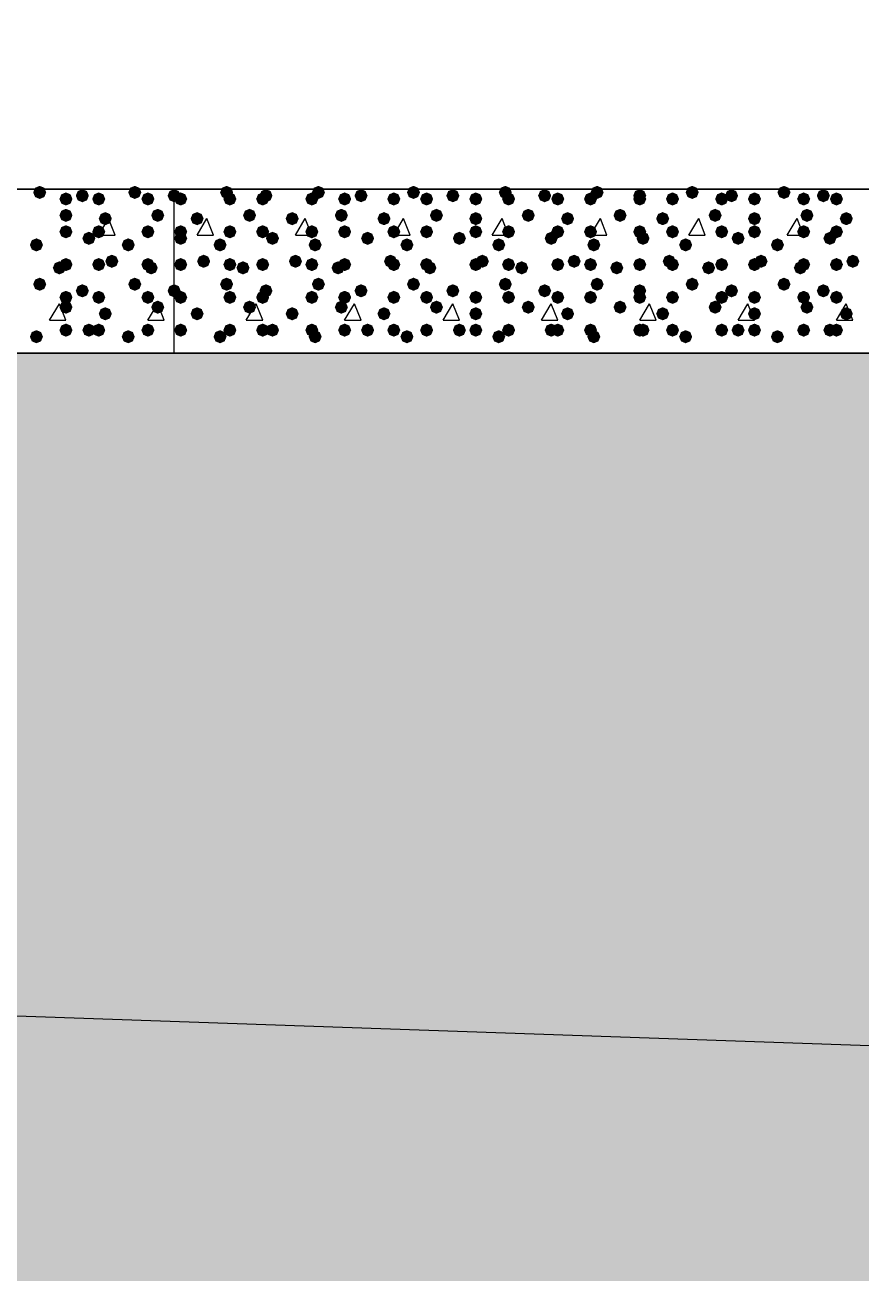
# Model space of a CAD drawing. Header units: millimetres. Extents: x 0 to 420, y 0 to 297.
# Drawn here: x 279.84 to 290.64, y 148.61 to 164.72 of the extents above; entities that cross this region are included whole.
import ezdxf

# ---------------------------------------------------------------- set-up
doc = ezdxf.new("R2010")
doc.units = ezdxf.units.MM
doc.layers.get('0').update_dxf_attribs({"linetype": 'CONTINUOUS'})

msp = doc.modelspace()

# ---------------------------------------------------------------- hatches: boundary and pattern name
at = {"true_color": 0x000007}
for points in [[(280.119667, 162.56), (280.094796, 162.500204), (280.035, 162.475333), (279.975204, 162.500204), (279.950333, 162.56), (279.975204, 162.619796), (280.035, 162.644667), (280.094796, 162.619796)], [(280.458333, 162.475333), (280.433463, 162.415537), (280.373667, 162.390667), (280.313871, 162.415537), (280.289, 162.475333), (280.313871, 162.535129), (280.373667, 162.56), (280.433462, 162.535129)], [(280.67, 162.517667), (280.645129, 162.457871), (280.585333, 162.433), (280.525538, 162.457871), (280.500667, 162.517667), (280.525537, 162.577462), (280.585333, 162.602333), (280.645129, 162.577463)], [(280.881667, 162.475333), (280.856796, 162.415537), (280.797, 162.390667), (280.737204, 162.415537), (280.712333, 162.475333), (280.737204, 162.535129), (280.797, 162.56), (280.856796, 162.535129)], [(281.347333, 162.56), (281.322462, 162.500204), (281.262667, 162.475333), (281.202871, 162.500204), (281.178, 162.56), (281.202871, 162.619796), (281.262667, 162.644667), (281.322462, 162.619796)], [(281.516667, 162.475333), (281.491796, 162.415537), (281.432, 162.390667), (281.372204, 162.415537), (281.347333, 162.475333), (281.372204, 162.535129), (281.432, 162.56), (281.491796, 162.535129)], [(281.855333, 162.517667), (281.830462, 162.457871), (281.770667, 162.433), (281.710871, 162.457871), (281.686, 162.517667), (281.710871, 162.577462), (281.770667, 162.602333), (281.830462, 162.577463)], [(280.458333, 162.263667), (280.433463, 162.203871), (280.373667, 162.179), (280.313871, 162.203871), (280.289, 162.263667), (280.313871, 162.323462), (280.373667, 162.348333), (280.433462, 162.323463)], [(280.966333, 162.221333), (280.941462, 162.161537), (280.881667, 162.136667), (280.821871, 162.161537), (280.797, 162.221333), (280.821871, 162.281129), (280.881667, 162.306), (280.941462, 162.281129)], [(281.643667, 162.263667), (281.618796, 162.203871), (281.559, 162.179), (281.499204, 162.203871), (281.474333, 162.263667), (281.499204, 162.323462), (281.559, 162.348333), (281.618796, 162.323463)], [(280.458333, 162.052), (280.433463, 161.992204), (280.373667, 161.967333), (280.313871, 161.992204), (280.289, 162.052), (280.313871, 162.111796), (280.373667, 162.136667), (280.433462, 162.111796)], [(280.881667, 162.052), (280.856796, 161.992204), (280.797, 161.967333), (280.737204, 161.992204), (280.712333, 162.052), (280.737204, 162.111796), (280.797, 162.136667), (280.856796, 162.111796)], [(281.516667, 162.052), (281.491796, 161.992204), (281.432, 161.967333), (281.372204, 161.992204), (281.347333, 162.052), (281.372204, 162.111796), (281.432, 162.136667), (281.491796, 162.111796)], [(280.077333, 161.882667), (280.052462, 161.822871), (279.992667, 161.798), (279.932871, 161.822871), (279.908, 161.882667), (279.932871, 161.942462), (279.992667, 161.967333), (280.052462, 161.942463)], [(280.754667, 161.967333), (280.729796, 161.907537), (280.67, 161.882667), (280.610204, 161.907537), (280.585333, 161.967333), (280.610204, 162.027129), (280.67, 162.052), (280.729796, 162.027129)], [(281.262667, 161.882667), (281.237796, 161.822871), (281.178, 161.798), (281.118204, 161.822871), (281.093333, 161.882667), (281.118204, 161.942462), (281.178, 161.967333), (281.237796, 161.942463)], [(281.051, 161.671), (281.026129, 161.611204), (280.966333, 161.586333), (280.906538, 161.611204), (280.881667, 161.671), (280.906537, 161.730796), (280.966333, 161.755667), (281.026129, 161.730796)], [(280.373667, 161.586333), (280.348796, 161.526537), (280.289, 161.501667), (280.229204, 161.526537), (280.204333, 161.586333), (280.229204, 161.646129), (280.289, 161.671), (280.348796, 161.646129)], [(280.458333, 161.628667), (280.433463, 161.568871), (280.373667, 161.544), (280.313871, 161.568871), (280.289, 161.628667), (280.313871, 161.688462), (280.373667, 161.713333), (280.433462, 161.688463)], [(280.881667, 161.628667), (280.856796, 161.568871), (280.797, 161.544), (280.737204, 161.568871), (280.712333, 161.628667), (280.737204, 161.688462), (280.797, 161.713333), (280.856796, 161.688463)], [(281.516667, 161.628667), (281.491796, 161.568871), (281.432, 161.544), (281.372204, 161.568871), (281.347333, 161.628667), (281.372204, 161.688462), (281.432, 161.713333), (281.491796, 161.688463)], [(281.559, 161.586333), (281.534129, 161.526537), (281.474333, 161.501667), (281.414538, 161.526537), (281.389667, 161.586333), (281.414537, 161.646129), (281.474333, 161.671), (281.534129, 161.646129)], [(280.119667, 161.374667), (280.094796, 161.314871), (280.035, 161.29), (279.975204, 161.314871), (279.950333, 161.374667), (279.975204, 161.434462), (280.035, 161.459333), (280.094796, 161.434463)], [(281.347333, 161.374667), (281.322462, 161.314871), (281.262667, 161.29), (281.202871, 161.314871), (281.178, 161.374667), (281.202871, 161.434462), (281.262667, 161.459333), (281.322462, 161.434463)], [(280.458333, 161.205333), (280.433463, 161.145537), (280.373667, 161.120667), (280.313871, 161.145537), (280.289, 161.205333), (280.313871, 161.265129), (280.373667, 161.29), (280.433462, 161.265129)], [(280.67, 161.29), (280.645129, 161.230204), (280.585333, 161.205333), (280.525538, 161.230204), (280.500667, 161.29), (280.525537, 161.349796), (280.585333, 161.374667), (280.645129, 161.349796)], [(280.881667, 161.205333), (280.856796, 161.145537), (280.797, 161.120667), (280.737204, 161.145537), (280.712333, 161.205333), (280.737204, 161.265129), (280.797, 161.29), (280.856796, 161.265129)], [(281.516667, 161.205333), (281.491796, 161.145537), (281.432, 161.120667), (281.372204, 161.145537), (281.347333, 161.205333), (281.372204, 161.265129), (281.432, 161.29), (281.491796, 161.265129)], [(281.855333, 161.29), (281.830462, 161.230204), (281.770667, 161.205333), (281.710871, 161.230204), (281.686, 161.29), (281.710871, 161.349796), (281.770667, 161.374667), (281.830462, 161.349796)], [(280.458333, 161.078333), (280.433463, 161.018537), (280.373667, 160.993667), (280.313871, 161.018537), (280.289, 161.078333), (280.313871, 161.138129), (280.373667, 161.163), (280.433462, 161.138129)], [(281.643667, 161.078333), (281.618796, 161.018537), (281.559, 160.993667), (281.499204, 161.018537), (281.474333, 161.078333), (281.499204, 161.138129), (281.559, 161.163), (281.618796, 161.138129)], [(280.966333, 160.993667), (280.941462, 160.933871), (280.881667, 160.909), (280.821871, 160.933871), (280.797, 160.993667), (280.821871, 161.053462), (280.881667, 161.078333), (280.941462, 161.053463)], [(280.077333, 160.697333), (280.052462, 160.637537), (279.992667, 160.612667), (279.932871, 160.637537), (279.908, 160.697333), (279.932871, 160.757129), (279.992667, 160.782), (280.052462, 160.757129)], [(280.458333, 160.782), (280.433463, 160.722204), (280.373667, 160.697333), (280.313871, 160.722204), (280.289, 160.782), (280.313871, 160.841796), (280.373667, 160.866667), (280.433462, 160.841796)], [(280.754667, 160.782), (280.729796, 160.722204), (280.67, 160.697333), (280.610204, 160.722204), (280.585333, 160.782), (280.610204, 160.841796), (280.67, 160.866667), (280.729796, 160.841796)], [(280.881667, 160.782), (280.856796, 160.722204), (280.797, 160.697333), (280.737204, 160.722204), (280.712333, 160.782), (280.737204, 160.841796), (280.797, 160.866667), (280.856796, 160.841796)], [(281.262667, 160.697333), (281.237796, 160.637537), (281.178, 160.612667), (281.118204, 160.637537), (281.093333, 160.697333), (281.118204, 160.757129), (281.178, 160.782), (281.237796, 160.757129)], [(281.516667, 160.782), (281.491796, 160.722204), (281.432, 160.697333), (281.372204, 160.722204), (281.347333, 160.782), (281.372204, 160.841796), (281.432, 160.866667), (281.491796, 160.841796)]]:
    msp.add_hatch(color=0, dxfattribs=at).paths.add_polyline_path(points, flags=0)
at = {"true_color": 0x000008}
for points in [[(281.94, 162.475333), (281.915129, 162.415537), (281.855333, 162.390667), (281.795538, 162.415537), (281.770667, 162.475333), (281.795537, 162.535129), (281.855333, 162.56), (281.915129, 162.535129)], [(282.532667, 162.56), (282.507796, 162.500204), (282.448, 162.475333), (282.388204, 162.500204), (282.363333, 162.56), (282.388204, 162.619796), (282.448, 162.644667), (282.507796, 162.619796)], [(282.575, 162.475333), (282.550129, 162.415537), (282.490333, 162.390667), (282.430538, 162.415537), (282.405667, 162.475333), (282.430537, 162.535129), (282.490333, 162.56), (282.550129, 162.535129)], [(282.998333, 162.475333), (282.973462, 162.415537), (282.913667, 162.390667), (282.853871, 162.415537), (282.829, 162.475333), (282.853871, 162.535129), (282.913667, 162.56), (282.973462, 162.535129)], [(283.040667, 162.517667), (283.015796, 162.457871), (282.956, 162.433), (282.896204, 162.457871), (282.871333, 162.517667), (282.896204, 162.577462), (282.956, 162.602333), (283.015796, 162.577463)], [(283.633333, 162.475333), (283.608462, 162.415537), (283.548667, 162.390667), (283.488871, 162.415537), (283.464, 162.475333), (283.488871, 162.535129), (283.548667, 162.56), (283.608462, 162.535129)], [(283.718, 162.56), (283.693129, 162.500204), (283.633333, 162.475333), (283.573538, 162.500204), (283.548667, 162.56), (283.573537, 162.619796), (283.633333, 162.644667), (283.693129, 162.619796)], [(284.056667, 162.475333), (284.031796, 162.415537), (283.972, 162.390667), (283.912204, 162.415537), (283.887333, 162.475333), (283.912204, 162.535129), (283.972, 162.56), (284.031796, 162.535129)], [(284.268333, 162.517667), (284.243462, 162.457871), (284.183667, 162.433), (284.123871, 162.457871), (284.099, 162.517667), (284.123871, 162.577462), (284.183667, 162.602333), (284.243462, 162.577463)], [(284.691667, 162.475333), (284.666796, 162.415537), (284.607, 162.390667), (284.547204, 162.415537), (284.522333, 162.475333), (284.547204, 162.535129), (284.607, 162.56), (284.666796, 162.535129)], [(284.945667, 162.56), (284.920796, 162.500204), (284.861, 162.475333), (284.801204, 162.500204), (284.776333, 162.56), (284.801204, 162.619796), (284.861, 162.644667), (284.920796, 162.619796)], [(285.115, 162.475333), (285.090129, 162.415537), (285.030333, 162.390667), (284.970537, 162.415537), (284.945667, 162.475333), (284.970537, 162.535129), (285.030333, 162.56), (285.090129, 162.535129)], [(285.453667, 162.517667), (285.428796, 162.457871), (285.369, 162.433), (285.309204, 162.457871), (285.284333, 162.517667), (285.309204, 162.577462), (285.369, 162.602333), (285.428796, 162.577463)], [(285.75, 162.475333), (285.725129, 162.415537), (285.665333, 162.390667), (285.605537, 162.415537), (285.580667, 162.475333), (285.605537, 162.535129), (285.665333, 162.56), (285.725129, 162.535129)], [(286.131, 162.56), (286.106129, 162.500204), (286.046333, 162.475333), (285.986537, 162.500204), (285.961667, 162.56), (285.986537, 162.619796), (286.046333, 162.644667), (286.106129, 162.619796)], [(286.173333, 162.475333), (286.148462, 162.415537), (286.088667, 162.390667), (286.028871, 162.415537), (286.004, 162.475333), (286.028871, 162.535129), (286.088667, 162.56), (286.148462, 162.535129)], [(286.639, 162.517667), (286.614129, 162.457871), (286.554333, 162.433), (286.494537, 162.457871), (286.469667, 162.517667), (286.494537, 162.577462), (286.554333, 162.602333), (286.614129, 162.577463)], [(286.808333, 162.475333), (286.783462, 162.415537), (286.723667, 162.390667), (286.663871, 162.415537), (286.639, 162.475333), (286.663871, 162.535129), (286.723667, 162.56), (286.783462, 162.535129)], [(287.231667, 162.475333), (287.206796, 162.415537), (287.147, 162.390667), (287.087204, 162.415537), (287.062333, 162.475333), (287.087204, 162.535129), (287.147, 162.56), (287.206796, 162.535129)], [(287.316333, 162.56), (287.291462, 162.500204), (287.231667, 162.475333), (287.171871, 162.500204), (287.147, 162.56), (287.171871, 162.619796), (287.231667, 162.644667), (287.291462, 162.619796)], [(287.866667, 162.517667), (287.841796, 162.457871), (287.782, 162.433), (287.722204, 162.457871), (287.697333, 162.517667), (287.722204, 162.577462), (287.782, 162.602333), (287.841796, 162.577463)], [(287.866667, 162.475333), (287.841796, 162.415537), (287.782, 162.390667), (287.722204, 162.415537), (287.697333, 162.475333), (287.722204, 162.535129), (287.782, 162.56), (287.841796, 162.535129)], [(288.29, 162.475333), (288.265129, 162.415537), (288.205333, 162.390667), (288.145538, 162.415537), (288.120667, 162.475333), (288.145537, 162.535129), (288.205333, 162.56), (288.265129, 162.535129)], [(288.544, 162.56), (288.519129, 162.500204), (288.459333, 162.475333), (288.399538, 162.500204), (288.374667, 162.56), (288.399537, 162.619796), (288.459333, 162.644667), (288.519129, 162.619796)], [(288.925, 162.475333), (288.900129, 162.415537), (288.840333, 162.390667), (288.780538, 162.415537), (288.755667, 162.475333), (288.780537, 162.535129), (288.840333, 162.56), (288.900129, 162.535129)], [(289.052, 162.517667), (289.027129, 162.457871), (288.967333, 162.433), (288.907537, 162.457871), (288.882667, 162.517667), (288.907537, 162.577462), (288.967333, 162.602333), (289.027129, 162.577463)], [(289.348333, 162.475333), (289.323463, 162.415537), (289.263667, 162.390667), (289.203871, 162.415537), (289.179, 162.475333), (289.203871, 162.535129), (289.263667, 162.56), (289.323462, 162.535129)], [(289.729333, 162.56), (289.704462, 162.500204), (289.644667, 162.475333), (289.584871, 162.500204), (289.56, 162.56), (289.584871, 162.619796), (289.644667, 162.644667), (289.704462, 162.619796)], [(289.983333, 162.475333), (289.958463, 162.415537), (289.898667, 162.390667), (289.838871, 162.415537), (289.814, 162.475333), (289.838871, 162.535129), (289.898667, 162.56), (289.958462, 162.535129)], [(290.237333, 162.517667), (290.212462, 162.457871), (290.152667, 162.433), (290.092871, 162.457871), (290.068, 162.517667), (290.092871, 162.577462), (290.152667, 162.602333), (290.212462, 162.577463)], [(290.406667, 162.475333), (290.381796, 162.415537), (290.322, 162.390667), (290.262204, 162.415537), (290.237333, 162.475333), (290.262204, 162.535129), (290.322, 162.56), (290.381796, 162.535129)], [(282.151667, 162.221333), (282.126796, 162.161537), (282.067, 162.136667), (282.007204, 162.161537), (281.982333, 162.221333), (282.007204, 162.281129), (282.067, 162.306), (282.126796, 162.281129)], [(282.829, 162.263667), (282.804129, 162.203871), (282.744333, 162.179), (282.684538, 162.203871), (282.659667, 162.263667), (282.684537, 162.323462), (282.744333, 162.348333), (282.804129, 162.323463)], [(283.379333, 162.221333), (283.354462, 162.161537), (283.294667, 162.136667), (283.234871, 162.161537), (283.21, 162.221333), (283.234871, 162.281129), (283.294667, 162.306), (283.354462, 162.281129)], [(284.014333, 162.263667), (283.989462, 162.203871), (283.929667, 162.179), (283.869871, 162.203871), (283.845, 162.263667), (283.869871, 162.323462), (283.929667, 162.348333), (283.989462, 162.323463)], [(284.564667, 162.221333), (284.539796, 162.161537), (284.48, 162.136667), (284.420204, 162.161537), (284.395333, 162.221333), (284.420204, 162.281129), (284.48, 162.306), (284.539796, 162.281129)], [(285.242, 162.263667), (285.217129, 162.203871), (285.157333, 162.179), (285.097538, 162.203871), (285.072667, 162.263667), (285.097537, 162.323462), (285.157333, 162.348333), (285.217129, 162.323463)], [(285.75, 162.221333), (285.725129, 162.161537), (285.665333, 162.136667), (285.605537, 162.161537), (285.580667, 162.221333), (285.605537, 162.281129), (285.665333, 162.306), (285.725129, 162.281129)], [(286.427333, 162.263667), (286.402462, 162.203871), (286.342667, 162.179), (286.282871, 162.203871), (286.258, 162.263667), (286.282871, 162.323462), (286.342667, 162.348333), (286.402462, 162.323463)], [(286.935333, 162.221333), (286.910462, 162.161537), (286.850667, 162.136667), (286.790871, 162.161537), (286.766, 162.221333), (286.790871, 162.281129), (286.850667, 162.306), (286.910462, 162.281129)], [(287.612667, 162.263667), (287.587796, 162.203871), (287.528, 162.179), (287.468204, 162.203871), (287.443333, 162.263667), (287.468204, 162.323462), (287.528, 162.348333), (287.587796, 162.323463)], [(288.163, 162.221333), (288.138129, 162.161537), (288.078333, 162.136667), (288.018537, 162.161537), (287.993667, 162.221333), (288.018537, 162.281129), (288.078333, 162.306), (288.138129, 162.281129)], [(288.840333, 162.263667), (288.815462, 162.203871), (288.755667, 162.179), (288.695871, 162.203871), (288.671, 162.263667), (288.695871, 162.323462), (288.755667, 162.348333), (288.815462, 162.323463)], [(289.348333, 162.221333), (289.323463, 162.161537), (289.263667, 162.136667), (289.203871, 162.161537), (289.179, 162.221333), (289.203871, 162.281129), (289.263667, 162.306), (289.323462, 162.281129)], [(290.025667, 162.263667), (290.000796, 162.203871), (289.941, 162.179), (289.881204, 162.203871), (289.856333, 162.263667), (289.881204, 162.323462), (289.941, 162.348333), (290.000796, 162.323463)], [(290.533667, 162.221333), (290.508796, 162.161537), (290.449, 162.136667), (290.389204, 162.161537), (290.364333, 162.221333), (290.389204, 162.281129), (290.449, 162.306), (290.508796, 162.281129)], [(281.94, 162.052), (281.915129, 161.992204), (281.855333, 161.967333), (281.795538, 161.992204), (281.770667, 162.052), (281.795537, 162.111796), (281.855333, 162.136667), (281.915129, 162.111796)], [(282.575, 162.052), (282.550129, 161.992204), (282.490333, 161.967333), (282.430538, 161.992204), (282.405667, 162.052), (282.430537, 162.111796), (282.490333, 162.136667), (282.550129, 162.111796)], [(282.998333, 162.052), (282.973462, 161.992204), (282.913667, 161.967333), (282.853871, 161.992204), (282.829, 162.052), (282.853871, 162.111796), (282.913667, 162.136667), (282.973462, 162.111796)], [(283.633333, 162.052), (283.608462, 161.992204), (283.548667, 161.967333), (283.488871, 161.992204), (283.464, 162.052), (283.488871, 162.111796), (283.548667, 162.136667), (283.608462, 162.111796)], [(284.056667, 162.052), (284.031796, 161.992204), (283.972, 161.967333), (283.912204, 161.992204), (283.887333, 162.052), (283.912204, 162.111796), (283.972, 162.136667), (284.031796, 162.111796)], [(284.691667, 162.052), (284.666796, 161.992204), (284.607, 161.967333), (284.547204, 161.992204), (284.522333, 162.052), (284.547204, 162.111796), (284.607, 162.136667), (284.666796, 162.111796)], [(285.115, 162.052), (285.090129, 161.992204), (285.030333, 161.967333), (284.970537, 161.992204), (284.945667, 162.052), (284.970537, 162.111796), (285.030333, 162.136667), (285.090129, 162.111796)], [(285.75, 162.052), (285.725129, 161.992204), (285.665333, 161.967333), (285.605537, 161.992204), (285.580667, 162.052), (285.605537, 162.111796), (285.665333, 162.136667), (285.725129, 162.111796)], [(286.173333, 162.052), (286.148462, 161.992204), (286.088667, 161.967333), (286.028871, 161.992204), (286.004, 162.052), (286.028871, 162.111796), (286.088667, 162.136667), (286.148462, 162.111796)], [(286.808333, 162.052), (286.783462, 161.992204), (286.723667, 161.967333), (286.663871, 161.992204), (286.639, 162.052), (286.663871, 162.111796), (286.723667, 162.136667), (286.783462, 162.111796)], [(287.231667, 162.052), (287.206796, 161.992204), (287.147, 161.967333), (287.087204, 161.992204), (287.062333, 162.052), (287.087204, 162.111796), (287.147, 162.136667), (287.206796, 162.111796)], [(287.866667, 162.052), (287.841796, 161.992204), (287.782, 161.967333), (287.722204, 161.992204), (287.697333, 162.052), (287.722204, 162.111796), (287.782, 162.136667), (287.841796, 162.111796)], [(288.29, 162.052), (288.265129, 161.992204), (288.205333, 161.967333), (288.145538, 161.992204), (288.120667, 162.052), (288.145537, 162.111796), (288.205333, 162.136667), (288.265129, 162.111796)], [(288.925, 162.052), (288.900129, 161.992204), (288.840333, 161.967333), (288.780538, 161.992204), (288.755667, 162.052), (288.780537, 162.111796), (288.840333, 162.136667), (288.900129, 162.111796)], [(289.348333, 162.052), (289.323463, 161.992204), (289.263667, 161.967333), (289.203871, 161.992204), (289.179, 162.052), (289.203871, 162.111796), (289.263667, 162.136667), (289.323462, 162.111796)], [(289.983333, 162.052), (289.958463, 161.992204), (289.898667, 161.967333), (289.838871, 161.992204), (289.814, 162.052), (289.838871, 162.111796), (289.898667, 162.136667), (289.958462, 162.111796)], [(290.406667, 162.052), (290.381796, 161.992204), (290.322, 161.967333), (290.262204, 161.992204), (290.237333, 162.052), (290.262204, 162.111796), (290.322, 162.136667), (290.381796, 162.111796)], [(281.94, 161.967333), (281.915129, 161.907537), (281.855333, 161.882667), (281.795538, 161.907537), (281.770667, 161.967333), (281.795537, 162.027129), (281.855333, 162.052), (281.915129, 162.027129)], [(282.448, 161.882667), (282.423129, 161.822871), (282.363333, 161.798), (282.303538, 161.822871), (282.278667, 161.882667), (282.303537, 161.942462), (282.363333, 161.967333), (282.423129, 161.942463)], [(283.125333, 161.967333), (283.100462, 161.907537), (283.040667, 161.882667), (282.980871, 161.907537), (282.956, 161.967333), (282.980871, 162.027129), (283.040667, 162.052), (283.100462, 162.027129)], [(283.675667, 161.882667), (283.650796, 161.822871), (283.591, 161.798), (283.531204, 161.822871), (283.506333, 161.882667), (283.531204, 161.942462), (283.591, 161.967333), (283.650796, 161.942463)], [(284.353, 161.967333), (284.328129, 161.907537), (284.268333, 161.882667), (284.208538, 161.907537), (284.183667, 161.967333), (284.208537, 162.027129), (284.268333, 162.052), (284.328129, 162.027129)], [(284.861, 161.882667), (284.836129, 161.822871), (284.776333, 161.798), (284.716537, 161.822871), (284.691667, 161.882667), (284.716537, 161.942462), (284.776333, 161.967333), (284.836129, 161.942463)], [(285.538333, 161.967333), (285.513462, 161.907537), (285.453667, 161.882667), (285.393871, 161.907537), (285.369, 161.967333), (285.393871, 162.027129), (285.453667, 162.052), (285.513462, 162.027129)], [(286.046333, 161.882667), (286.021462, 161.822871), (285.961667, 161.798), (285.901871, 161.822871), (285.877, 161.882667), (285.901871, 161.942462), (285.961667, 161.967333), (286.021462, 161.942463)], [(286.723667, 161.967333), (286.698796, 161.907537), (286.639, 161.882667), (286.579204, 161.907537), (286.554333, 161.967333), (286.579204, 162.027129), (286.639, 162.052), (286.698796, 162.027129)], [(287.274, 161.882667), (287.249129, 161.822871), (287.189333, 161.798), (287.129537, 161.822871), (287.104667, 161.882667), (287.129537, 161.942462), (287.189333, 161.967333), (287.249129, 161.942463)], [(287.909, 161.967333), (287.884129, 161.907537), (287.824333, 161.882667), (287.764537, 161.907537), (287.739667, 161.967333), (287.764537, 162.027129), (287.824333, 162.052), (287.884129, 162.027129)], [(288.459333, 161.882667), (288.434463, 161.822871), (288.374667, 161.798), (288.314871, 161.822871), (288.29, 161.882667), (288.314871, 161.942462), (288.374667, 161.967333), (288.434462, 161.942463)], [(289.136667, 161.967333), (289.111796, 161.907537), (289.052, 161.882667), (288.992204, 161.907537), (288.967333, 161.967333), (288.992204, 162.027129), (289.052, 162.052), (289.111796, 162.027129)], [(289.644667, 161.882667), (289.619796, 161.822871), (289.56, 161.798), (289.500204, 161.822871), (289.475333, 161.882667), (289.500204, 161.942462), (289.56, 161.967333), (289.619796, 161.942463)], [(290.322, 161.967333), (290.297129, 161.907537), (290.237333, 161.882667), (290.177538, 161.907537), (290.152667, 161.967333), (290.177537, 162.027129), (290.237333, 162.052), (290.297129, 162.027129)], [(282.236333, 161.671), (282.211462, 161.611204), (282.151667, 161.586333), (282.091871, 161.611204), (282.067, 161.671), (282.091871, 161.730796), (282.151667, 161.755667), (282.211462, 161.730796)], [(283.421667, 161.671), (283.396796, 161.611204), (283.337, 161.586333), (283.277204, 161.611204), (283.252333, 161.671), (283.277204, 161.730796), (283.337, 161.755667), (283.396796, 161.730796)], [(284.649333, 161.671), (284.624462, 161.611204), (284.564667, 161.586333), (284.504871, 161.611204), (284.48, 161.671), (284.504871, 161.730796), (284.564667, 161.755667), (284.624462, 161.730796)], [(285.834667, 161.671), (285.809796, 161.611204), (285.75, 161.586333), (285.690204, 161.611204), (285.665333, 161.671), (285.690204, 161.730796), (285.75, 161.755667), (285.809796, 161.730796)], [(287.02, 161.671), (286.995129, 161.611204), (286.935333, 161.586333), (286.875538, 161.611204), (286.850667, 161.671), (286.875537, 161.730796), (286.935333, 161.755667), (286.995129, 161.730796)], [(288.247667, 161.671), (288.222796, 161.611204), (288.163, 161.586333), (288.103204, 161.611204), (288.078333, 161.671), (288.103204, 161.730796), (288.163, 161.755667), (288.222796, 161.730796)], [(289.433, 161.671), (289.408129, 161.611204), (289.348333, 161.586333), (289.288537, 161.611204), (289.263667, 161.671), (289.288537, 161.730796), (289.348333, 161.755667), (289.408129, 161.730796)], [(290.618333, 161.671), (290.593462, 161.611204), (290.533667, 161.586333), (290.473871, 161.611204), (290.449, 161.671), (290.473871, 161.730796), (290.533667, 161.755667), (290.593462, 161.730796)], [(281.94, 161.628667), (281.915129, 161.568871), (281.855333, 161.544), (281.795538, 161.568871), (281.770667, 161.628667), (281.795537, 161.688462), (281.855333, 161.713333), (281.915129, 161.688463)], [(282.575, 161.628667), (282.550129, 161.568871), (282.490333, 161.544), (282.430538, 161.568871), (282.405667, 161.628667), (282.430537, 161.688462), (282.490333, 161.713333), (282.550129, 161.688463)], [(282.744333, 161.586333), (282.719462, 161.526537), (282.659667, 161.501667), (282.599871, 161.526537), (282.575, 161.586333), (282.599871, 161.646129), (282.659667, 161.671), (282.719462, 161.646129)], [(282.998333, 161.628667), (282.973462, 161.568871), (282.913667, 161.544), (282.853871, 161.568871), (282.829, 161.628667), (282.853871, 161.688462), (282.913667, 161.713333), (282.973462, 161.688463)], [(283.633333, 161.628667), (283.608462, 161.568871), (283.548667, 161.544), (283.488871, 161.568871), (283.464, 161.628667), (283.488871, 161.688462), (283.548667, 161.713333), (283.608462, 161.688463)], [(283.972, 161.586333), (283.947129, 161.526537), (283.887333, 161.501667), (283.827538, 161.526537), (283.802667, 161.586333), (283.827537, 161.646129), (283.887333, 161.671), (283.947129, 161.646129)], [(284.056667, 161.628667), (284.031796, 161.568871), (283.972, 161.544), (283.912204, 161.568871), (283.887333, 161.628667), (283.912204, 161.688462), (283.972, 161.713333), (284.031796, 161.688463)], [(284.691667, 161.628667), (284.666796, 161.568871), (284.607, 161.544), (284.547204, 161.568871), (284.522333, 161.628667), (284.547204, 161.688462), (284.607, 161.713333), (284.666796, 161.688463)], [(285.115, 161.628667), (285.090129, 161.568871), (285.030333, 161.544), (284.970537, 161.568871), (284.945667, 161.628667), (284.970537, 161.688462), (285.030333, 161.713333), (285.090129, 161.688463)], [(285.157333, 161.586333), (285.132462, 161.526537), (285.072667, 161.501667), (285.012871, 161.526537), (284.988, 161.586333), (285.012871, 161.646129), (285.072667, 161.671), (285.132462, 161.646129)], [(285.75, 161.628667), (285.725129, 161.568871), (285.665333, 161.544), (285.605537, 161.568871), (285.580667, 161.628667), (285.605537, 161.688462), (285.665333, 161.713333), (285.725129, 161.688463)], [(286.173333, 161.628667), (286.148462, 161.568871), (286.088667, 161.544), (286.028871, 161.568871), (286.004, 161.628667), (286.028871, 161.688462), (286.088667, 161.713333), (286.148462, 161.688463)], [(286.342667, 161.586333), (286.317796, 161.526537), (286.258, 161.501667), (286.198204, 161.526537), (286.173333, 161.586333), (286.198204, 161.646129), (286.258, 161.671), (286.317796, 161.646129)], [(286.808333, 161.628667), (286.783462, 161.568871), (286.723667, 161.544), (286.663871, 161.568871), (286.639, 161.628667), (286.663871, 161.688462), (286.723667, 161.713333), (286.783462, 161.688463)], [(287.231667, 161.628667), (287.206796, 161.568871), (287.147, 161.544), (287.087204, 161.568871), (287.062333, 161.628667), (287.087204, 161.688462), (287.147, 161.713333), (287.206796, 161.688463)], [(287.570333, 161.586333), (287.545462, 161.526537), (287.485667, 161.501667), (287.425871, 161.526537), (287.401, 161.586333), (287.425871, 161.646129), (287.485667, 161.671), (287.545462, 161.646129)], [(287.866667, 161.628667), (287.841796, 161.568871), (287.782, 161.544), (287.722204, 161.568871), (287.697333, 161.628667), (287.722204, 161.688462), (287.782, 161.713333), (287.841796, 161.688463)], [(288.29, 161.628667), (288.265129, 161.568871), (288.205333, 161.544), (288.145538, 161.568871), (288.120667, 161.628667), (288.145537, 161.688462), (288.205333, 161.713333), (288.265129, 161.688463)], [(288.755667, 161.586333), (288.730796, 161.526537), (288.671, 161.501667), (288.611204, 161.526537), (288.586333, 161.586333), (288.611204, 161.646129), (288.671, 161.671), (288.730796, 161.646129)], [(288.925, 161.628667), (288.900129, 161.568871), (288.840333, 161.544), (288.780538, 161.568871), (288.755667, 161.628667), (288.780537, 161.688462), (288.840333, 161.713333), (288.900129, 161.688463)], [(289.348333, 161.628667), (289.323463, 161.568871), (289.263667, 161.544), (289.203871, 161.568871), (289.179, 161.628667), (289.203871, 161.688462), (289.263667, 161.713333), (289.323462, 161.688463)], [(289.941, 161.586333), (289.916129, 161.526537), (289.856333, 161.501667), (289.796538, 161.526537), (289.771667, 161.586333), (289.796537, 161.646129), (289.856333, 161.671), (289.916129, 161.646129)], [(289.983333, 161.628667), (289.958463, 161.568871), (289.898667, 161.544), (289.838871, 161.568871), (289.814, 161.628667), (289.838871, 161.688462), (289.898667, 161.713333), (289.958462, 161.688463)], [(290.406667, 161.628667), (290.381796, 161.568871), (290.322, 161.544), (290.262204, 161.568871), (290.237333, 161.628667), (290.262204, 161.688462), (290.322, 161.713333), (290.381796, 161.688463)], [(282.532667, 161.374667), (282.507796, 161.314871), (282.448, 161.29), (282.388204, 161.314871), (282.363333, 161.374667), (282.388204, 161.434462), (282.448, 161.459333), (282.507796, 161.434463)], [(283.718, 161.374667), (283.693129, 161.314871), (283.633333, 161.29), (283.573538, 161.314871), (283.548667, 161.374667), (283.573537, 161.434462), (283.633333, 161.459333), (283.693129, 161.434463)], [(284.945667, 161.374667), (284.920796, 161.314871), (284.861, 161.29), (284.801204, 161.314871), (284.776333, 161.374667), (284.801204, 161.434462), (284.861, 161.459333), (284.920796, 161.434463)], [(286.131, 161.374667), (286.106129, 161.314871), (286.046333, 161.29), (285.986537, 161.314871), (285.961667, 161.374667), (285.986537, 161.434462), (286.046333, 161.459333), (286.106129, 161.434463)], [(287.316333, 161.374667), (287.291462, 161.314871), (287.231667, 161.29), (287.171871, 161.314871), (287.147, 161.374667), (287.171871, 161.434462), (287.231667, 161.459333), (287.291462, 161.434463)], [(288.544, 161.374667), (288.519129, 161.314871), (288.459333, 161.29), (288.399538, 161.314871), (288.374667, 161.374667), (288.399537, 161.434462), (288.459333, 161.459333), (288.519129, 161.434463)], [(289.729333, 161.374667), (289.704462, 161.314871), (289.644667, 161.29), (289.584871, 161.314871), (289.56, 161.374667), (289.584871, 161.434462), (289.644667, 161.459333), (289.704462, 161.434463)], [(281.94, 161.205333), (281.915129, 161.145537), (281.855333, 161.120667), (281.795538, 161.145537), (281.770667, 161.205333), (281.795537, 161.265129), (281.855333, 161.29), (281.915129, 161.265129)], [(282.575, 161.205333), (282.550129, 161.145537), (282.490333, 161.120667), (282.430538, 161.145537), (282.405667, 161.205333), (282.430537, 161.265129), (282.490333, 161.29), (282.550129, 161.265129)], [(282.998333, 161.205333), (282.973462, 161.145537), (282.913667, 161.120667), (282.853871, 161.145537), (282.829, 161.205333), (282.853871, 161.265129), (282.913667, 161.29), (282.973462, 161.265129)], [(283.040667, 161.29), (283.015796, 161.230204), (282.956, 161.205333), (282.896204, 161.230204), (282.871333, 161.29), (282.896204, 161.349796), (282.956, 161.374667), (283.015796, 161.349796)], [(283.633333, 161.205333), (283.608462, 161.145537), (283.548667, 161.120667), (283.488871, 161.145537), (283.464, 161.205333), (283.488871, 161.265129), (283.548667, 161.29), (283.608462, 161.265129)], [(284.056667, 161.205333), (284.031796, 161.145537), (283.972, 161.120667), (283.912204, 161.145537), (283.887333, 161.205333), (283.912204, 161.265129), (283.972, 161.29), (284.031796, 161.265129)], [(284.268333, 161.29), (284.243462, 161.230204), (284.183667, 161.205333), (284.123871, 161.230204), (284.099, 161.29), (284.123871, 161.349796), (284.183667, 161.374667), (284.243462, 161.349796)], [(284.691667, 161.205333), (284.666796, 161.145537), (284.607, 161.120667), (284.547204, 161.145537), (284.522333, 161.205333), (284.547204, 161.265129), (284.607, 161.29), (284.666796, 161.265129)], [(285.115, 161.205333), (285.090129, 161.145537), (285.030333, 161.120667), (284.970537, 161.145537), (284.945667, 161.205333), (284.970537, 161.265129), (285.030333, 161.29), (285.090129, 161.265129)], [(285.453667, 161.29), (285.428796, 161.230204), (285.369, 161.205333), (285.309204, 161.230204), (285.284333, 161.29), (285.309204, 161.349796), (285.369, 161.374667), (285.428796, 161.349796)], [(285.75, 161.205333), (285.725129, 161.145537), (285.665333, 161.120667), (285.605537, 161.145537), (285.580667, 161.205333), (285.605537, 161.265129), (285.665333, 161.29), (285.725129, 161.265129)], [(286.173333, 161.205333), (286.148462, 161.145537), (286.088667, 161.120667), (286.028871, 161.145537), (286.004, 161.205333), (286.028871, 161.265129), (286.088667, 161.29), (286.148462, 161.265129)], [(286.639, 161.29), (286.614129, 161.230204), (286.554333, 161.205333), (286.494537, 161.230204), (286.469667, 161.29), (286.494537, 161.349796), (286.554333, 161.374667), (286.614129, 161.349796)], [(286.808333, 161.205333), (286.783462, 161.145537), (286.723667, 161.120667), (286.663871, 161.145537), (286.639, 161.205333), (286.663871, 161.265129), (286.723667, 161.29), (286.783462, 161.265129)], [(287.231667, 161.205333), (287.206796, 161.145537), (287.147, 161.120667), (287.087204, 161.145537), (287.062333, 161.205333), (287.087204, 161.265129), (287.147, 161.29), (287.206796, 161.265129)], [(287.866667, 161.29), (287.841796, 161.230204), (287.782, 161.205333), (287.722204, 161.230204), (287.697333, 161.29), (287.722204, 161.349796), (287.782, 161.374667), (287.841796, 161.349796)], [(287.866667, 161.205333), (287.841796, 161.145537), (287.782, 161.120667), (287.722204, 161.145537), (287.697333, 161.205333), (287.722204, 161.265129), (287.782, 161.29), (287.841796, 161.265129)], [(288.29, 161.205333), (288.265129, 161.145537), (288.205333, 161.120667), (288.145538, 161.145537), (288.120667, 161.205333), (288.145537, 161.265129), (288.205333, 161.29), (288.265129, 161.265129)], [(288.925, 161.205333), (288.900129, 161.145537), (288.840333, 161.120667), (288.780538, 161.145537), (288.755667, 161.205333), (288.780537, 161.265129), (288.840333, 161.29), (288.900129, 161.265129)], [(289.052, 161.29), (289.027129, 161.230204), (288.967333, 161.205333), (288.907537, 161.230204), (288.882667, 161.29), (288.907537, 161.349796), (288.967333, 161.374667), (289.027129, 161.349796)], [(289.348333, 161.205333), (289.323463, 161.145537), (289.263667, 161.120667), (289.203871, 161.145537), (289.179, 161.205333), (289.203871, 161.265129), (289.263667, 161.29), (289.323462, 161.265129)], [(289.983333, 161.205333), (289.958463, 161.145537), (289.898667, 161.120667), (289.838871, 161.145537), (289.814, 161.205333), (289.838871, 161.265129), (289.898667, 161.29), (289.958462, 161.265129)], [(290.237333, 161.29), (290.212462, 161.230204), (290.152667, 161.205333), (290.092871, 161.230204), (290.068, 161.29), (290.092871, 161.349796), (290.152667, 161.374667), (290.212462, 161.349796)], [(290.406667, 161.205333), (290.381796, 161.145537), (290.322, 161.120667), (290.262204, 161.145537), (290.237333, 161.205333), (290.262204, 161.265129), (290.322, 161.29), (290.381796, 161.265129)], [(282.829, 161.078333), (282.804129, 161.018537), (282.744333, 160.993667), (282.684538, 161.018537), (282.659667, 161.078333), (282.684537, 161.138129), (282.744333, 161.163), (282.804129, 161.138129)], [(284.014333, 161.078333), (283.989462, 161.018537), (283.929667, 160.993667), (283.869871, 161.018537), (283.845, 161.078333), (283.869871, 161.138129), (283.929667, 161.163), (283.989462, 161.138129)], [(285.242, 161.078333), (285.217129, 161.018537), (285.157333, 160.993667), (285.097538, 161.018537), (285.072667, 161.078333), (285.097537, 161.138129), (285.157333, 161.163), (285.217129, 161.138129)], [(286.427333, 161.078333), (286.402462, 161.018537), (286.342667, 160.993667), (286.282871, 161.018537), (286.258, 161.078333), (286.282871, 161.138129), (286.342667, 161.163), (286.402462, 161.138129)], [(287.612667, 161.078333), (287.587796, 161.018537), (287.528, 160.993667), (287.468204, 161.018537), (287.443333, 161.078333), (287.468204, 161.138129), (287.528, 161.163), (287.587796, 161.138129)], [(288.840333, 161.078333), (288.815462, 161.018537), (288.755667, 160.993667), (288.695871, 161.018537), (288.671, 161.078333), (288.695871, 161.138129), (288.755667, 161.163), (288.815462, 161.138129)], [(290.025667, 161.078333), (290.000796, 161.018537), (289.941, 160.993667), (289.881204, 161.018537), (289.856333, 161.078333), (289.881204, 161.138129), (289.941, 161.163), (290.000796, 161.138129)], [(282.151667, 160.993667), (282.126796, 160.933871), (282.067, 160.909), (282.007204, 160.933871), (281.982333, 160.993667), (282.007204, 161.053462), (282.067, 161.078333), (282.126796, 161.053463)], [(283.379333, 160.993667), (283.354462, 160.933871), (283.294667, 160.909), (283.234871, 160.933871), (283.21, 160.993667), (283.234871, 161.053462), (283.294667, 161.078333), (283.354462, 161.053463)], [(284.564667, 160.993667), (284.539796, 160.933871), (284.48, 160.909), (284.420204, 160.933871), (284.395333, 160.993667), (284.420204, 161.053462), (284.48, 161.078333), (284.539796, 161.053463)], [(285.75, 160.993667), (285.725129, 160.933871), (285.665333, 160.909), (285.605537, 160.933871), (285.580667, 160.993667), (285.605537, 161.053462), (285.665333, 161.078333), (285.725129, 161.053463)], [(286.935333, 160.993667), (286.910462, 160.933871), (286.850667, 160.909), (286.790871, 160.933871), (286.766, 160.993667), (286.790871, 161.053462), (286.850667, 161.078333), (286.910462, 161.053463)], [(288.163, 160.993667), (288.138129, 160.933871), (288.078333, 160.909), (288.018537, 160.933871), (287.993667, 160.993667), (288.018537, 161.053462), (288.078333, 161.078333), (288.138129, 161.053463)], [(289.348333, 160.993667), (289.323463, 160.933871), (289.263667, 160.909), (289.203871, 160.933871), (289.179, 160.993667), (289.203871, 161.053462), (289.263667, 161.078333), (289.323462, 161.053463)], [(290.533667, 160.993667), (290.508796, 160.933871), (290.449, 160.909), (290.389204, 160.933871), (290.364333, 160.993667), (290.389204, 161.053462), (290.449, 161.078333), (290.508796, 161.053463)], [(281.94, 160.782), (281.915129, 160.722204), (281.855333, 160.697333), (281.795538, 160.722204), (281.770667, 160.782), (281.795537, 160.841796), (281.855333, 160.866667), (281.915129, 160.841796)], [(281.94, 160.782), (281.915129, 160.722204), (281.855333, 160.697333), (281.795538, 160.722204), (281.770667, 160.782), (281.795537, 160.841796), (281.855333, 160.866667), (281.915129, 160.841796)], [(282.448, 160.697333), (282.423129, 160.637537), (282.363333, 160.612667), (282.303538, 160.637537), (282.278667, 160.697333), (282.303537, 160.757129), (282.363333, 160.782), (282.423129, 160.757129)], [(282.575, 160.782), (282.550129, 160.722204), (282.490333, 160.697333), (282.430538, 160.722204), (282.405667, 160.782), (282.430537, 160.841796), (282.490333, 160.866667), (282.550129, 160.841796)], [(282.998333, 160.782), (282.973462, 160.722204), (282.913667, 160.697333), (282.853871, 160.722204), (282.829, 160.782), (282.853871, 160.841796), (282.913667, 160.866667), (282.973462, 160.841796)], [(283.125333, 160.782), (283.100462, 160.722204), (283.040667, 160.697333), (282.980871, 160.722204), (282.956, 160.782), (282.980871, 160.841796), (283.040667, 160.866667), (283.100462, 160.841796)], [(283.633333, 160.782), (283.608462, 160.722204), (283.548667, 160.697333), (283.488871, 160.722204), (283.464, 160.782), (283.488871, 160.841796), (283.548667, 160.866667), (283.608462, 160.841796)], [(283.675667, 160.697333), (283.650796, 160.637537), (283.591, 160.612667), (283.531204, 160.637537), (283.506333, 160.697333), (283.531204, 160.757129), (283.591, 160.782), (283.650796, 160.757129)], [(284.056667, 160.782), (284.031796, 160.722204), (283.972, 160.697333), (283.912204, 160.722204), (283.887333, 160.782), (283.912204, 160.841796), (283.972, 160.866667), (284.031796, 160.841796)], [(284.353, 160.782), (284.328129, 160.722204), (284.268333, 160.697333), (284.208538, 160.722204), (284.183667, 160.782), (284.208537, 160.841796), (284.268333, 160.866667), (284.328129, 160.841796)], [(284.691667, 160.782), (284.666796, 160.722204), (284.607, 160.697333), (284.547204, 160.722204), (284.522333, 160.782), (284.547204, 160.841796), (284.607, 160.866667), (284.666796, 160.841796)], [(284.861, 160.697333), (284.836129, 160.637537), (284.776333, 160.612667), (284.716537, 160.637537), (284.691667, 160.697333), (284.716537, 160.757129), (284.776333, 160.782), (284.836129, 160.757129)], [(285.115, 160.782), (285.090129, 160.722204), (285.030333, 160.697333), (284.970537, 160.722204), (284.945667, 160.782), (284.970537, 160.841796), (285.030333, 160.866667), (285.090129, 160.841796)], [(285.538333, 160.782), (285.513462, 160.722204), (285.453667, 160.697333), (285.393871, 160.722204), (285.369, 160.782), (285.393871, 160.841796), (285.453667, 160.866667), (285.513462, 160.841796)], [(285.75, 160.782), (285.725129, 160.722204), (285.665333, 160.697333), (285.605537, 160.722204), (285.580667, 160.782), (285.605537, 160.841796), (285.665333, 160.866667), (285.725129, 160.841796)], [(286.046333, 160.697333), (286.021462, 160.637537), (285.961667, 160.612667), (285.901871, 160.637537), (285.877, 160.697333), (285.901871, 160.757129), (285.961667, 160.782), (286.021462, 160.757129)], [(286.173333, 160.782), (286.148462, 160.722204), (286.088667, 160.697333), (286.028871, 160.722204), (286.004, 160.782), (286.028871, 160.841796), (286.088667, 160.866667), (286.148462, 160.841796)], [(286.723667, 160.782), (286.698796, 160.722204), (286.639, 160.697333), (286.579204, 160.722204), (286.554333, 160.782), (286.579204, 160.841796), (286.639, 160.866667), (286.698796, 160.841796)], [(286.808333, 160.782), (286.783462, 160.722204), (286.723667, 160.697333), (286.663871, 160.722204), (286.639, 160.782), (286.663871, 160.841796), (286.723667, 160.866667), (286.783462, 160.841796)], [(287.231667, 160.782), (287.206796, 160.722204), (287.147, 160.697333), (287.087204, 160.722204), (287.062333, 160.782), (287.087204, 160.841796), (287.147, 160.866667), (287.206796, 160.841796)], [(287.274, 160.697333), (287.249129, 160.637537), (287.189333, 160.612667), (287.129537, 160.637537), (287.104667, 160.697333), (287.129537, 160.757129), (287.189333, 160.782), (287.249129, 160.757129)], [(287.866667, 160.782), (287.841796, 160.722204), (287.782, 160.697333), (287.722204, 160.722204), (287.697333, 160.782), (287.722204, 160.841796), (287.782, 160.866667), (287.841796, 160.841796)], [(287.909, 160.782), (287.884129, 160.722204), (287.824333, 160.697333), (287.764537, 160.722204), (287.739667, 160.782), (287.764537, 160.841796), (287.824333, 160.866667), (287.884129, 160.841796)], [(288.29, 160.782), (288.265129, 160.722204), (288.205333, 160.697333), (288.145538, 160.722204), (288.120667, 160.782), (288.145537, 160.841796), (288.205333, 160.866667), (288.265129, 160.841796)], [(288.459333, 160.697333), (288.434463, 160.637537), (288.374667, 160.612667), (288.314871, 160.637537), (288.29, 160.697333), (288.314871, 160.757129), (288.374667, 160.782), (288.434462, 160.757129)], [(288.925, 160.782), (288.900129, 160.722204), (288.840333, 160.697333), (288.780538, 160.722204), (288.755667, 160.782), (288.780537, 160.841796), (288.840333, 160.866667), (288.900129, 160.841796)], [(289.136667, 160.782), (289.111796, 160.722204), (289.052, 160.697333), (288.992204, 160.722204), (288.967333, 160.782), (288.992204, 160.841796), (289.052, 160.866667), (289.111796, 160.841796)], [(289.348333, 160.782), (289.323463, 160.722204), (289.263667, 160.697333), (289.203871, 160.722204), (289.179, 160.782), (289.203871, 160.841796), (289.263667, 160.866667), (289.323462, 160.841796)], [(289.644667, 160.697333), (289.619796, 160.637537), (289.56, 160.612667), (289.500204, 160.637537), (289.475333, 160.697333), (289.500204, 160.757129), (289.56, 160.782), (289.619796, 160.757129)], [(289.983333, 160.782), (289.958463, 160.722204), (289.898667, 160.697333), (289.838871, 160.722204), (289.814, 160.782), (289.838871, 160.841796), (289.898667, 160.866667), (289.958462, 160.841796)], [(290.322, 160.782), (290.297129, 160.722204), (290.237333, 160.697333), (290.177538, 160.722204), (290.152667, 160.782), (290.177537, 160.841796), (290.237333, 160.866667), (290.297129, 160.841796)], [(290.406667, 160.782), (290.381796, 160.722204), (290.322, 160.697333), (290.262204, 160.722204), (290.237333, 160.782), (290.262204, 160.841796), (290.322, 160.866667), (290.381796, 160.841796)]]:
    msp.add_hatch(color=0, dxfattribs=at).paths.add_polyline_path(points, flags=0)
h = msp.add_hatch(color=0, dxfattribs=at)
h.paths.add_polyline_path([(379.603, 160.485667), (33.528, 160.485667), (379.603, 148.463)], flags=0)
h.paths.add_polyline_path([(33.528, 160.485667), (379.603, 148.463), (33.528, 148.463)], flags=0)

# ---------------------------------------------------------------- linework, layer by layer
at = {"color": 0, "true_color": 0x000007}
for points in [[(32.469667, 183.811333), (32.469667, 160.485667), (380.661333, 160.485667), (380.661333, 183.811333), (218.228333, 183.811333), (218.228333, 204.978), (194.902667, 204.978), (194.902667, 183.811333)], [(32.469667, 183.811333), (32.469667, 160.485667), (380.661333, 160.485667), (380.661333, 183.811333), (218.228333, 183.811333), (218.228333, 204.978), (194.902667, 204.978), (194.902667, 183.811333)], [(279.654, 162.602333), (279.654, 160.485667), (281.770667, 160.485667), (281.770667, 162.602333)]]:
    msp.add_lwpolyline(points, close=True, dxfattribs=at)
at = {"color": 0, "true_color": 0x0000fd}
msp.add_lwpolyline([(34.586333, 162.602333), (378.544667, 162.602333), (378.544667, 181.694667), (216.111667, 181.694667), (216.111667, 202.861333), (197.019333, 202.861333), (197.019333, 181.694667), (34.586333, 181.694667)], close=True, dxfattribs=at)
at = {"color": 0, "true_color": 0x000007}
for points in [[(300.863, 162.602333), (281.770667, 162.602333)], [(280.797, 162.009667), (280.924, 162.221333)], [(281.008667, 162.009667), (280.924, 162.221333)], [(280.797, 162.009667), (281.008667, 162.009667)], [(280.162, 160.909), (280.289, 161.120667)], [(280.373667, 160.909), (280.289, 161.120667)], [(281.432, 160.909), (281.559, 161.120667)], [(281.643667, 160.909), (281.559, 161.120667)], [(280.162, 160.909), (280.373667, 160.909)], [(281.432, 160.909), (281.643667, 160.909)], [(281.770667, 160.485667), (300.863, 160.485667)]]:
    msp.add_lwpolyline(points, dxfattribs=at)
at = {"color": 0, "true_color": 0x000008}
for points in [[(282.067, 162.009667), (282.194, 162.221333)], [(282.278667, 162.009667), (282.194, 162.221333)], [(283.337, 162.009667), (283.464, 162.221333)], [(283.548667, 162.009667), (283.464, 162.221333)], [(284.607, 162.009667), (284.734, 162.221333)], [(284.818667, 162.009667), (284.734, 162.221333)], [(285.877, 162.009667), (286.004, 162.221333)], [(286.088667, 162.009667), (286.004, 162.221333)], [(287.147, 162.009667), (287.274, 162.221333)], [(287.358667, 162.009667), (287.274, 162.221333)], [(288.417, 162.009667), (288.544, 162.221333)], [(288.628667, 162.009667), (288.544, 162.221333)], [(289.687, 162.009667), (289.814, 162.221333)], [(289.898667, 162.009667), (289.814, 162.221333)], [(282.067, 162.009667), (282.278667, 162.009667)], [(283.337, 162.009667), (283.548667, 162.009667)], [(284.607, 162.009667), (284.818667, 162.009667)], [(285.877, 162.009667), (286.088667, 162.009667)], [(287.147, 162.009667), (287.358667, 162.009667)], [(288.417, 162.009667), (288.628667, 162.009667)], [(289.687, 162.009667), (289.898667, 162.009667)], [(282.702, 160.909), (282.829, 161.120667)], [(282.913667, 160.909), (282.829, 161.120667)], [(283.972, 160.909), (284.099, 161.120667)], [(284.183667, 160.909), (284.099, 161.120667)], [(285.242, 160.909), (285.369, 161.120667)], [(285.453667, 160.909), (285.369, 161.120667)], [(286.512, 160.909), (286.639, 161.120667)], [(286.723667, 160.909), (286.639, 161.120667)], [(287.782, 160.909), (287.909, 161.120667)], [(287.993667, 160.909), (287.909, 161.120667)], [(289.052, 160.909), (289.179, 161.120667)], [(289.263667, 160.909), (289.179, 161.120667)], [(290.322, 160.909), (290.449, 161.120667)], [(290.533667, 160.909), (290.449, 161.120667)], [(282.702, 160.909), (282.913667, 160.909)], [(283.972, 160.909), (284.183667, 160.909)], [(285.242, 160.909), (285.453667, 160.909)], [(286.512, 160.909), (286.723667, 160.909)], [(287.782, 160.909), (287.993667, 160.909)], [(289.052, 160.909), (289.263667, 160.909)], [(290.322, 160.909), (290.533667, 160.909)]]:
    msp.add_lwpolyline(points, dxfattribs=at)
for points in [[(379.603, 160.485667), (33.528, 160.485667), (379.603, 148.463)], [(33.528, 160.485667), (379.603, 148.463), (33.528, 148.463)]]:
    msp.add_lwpolyline(points, close=True, dxfattribs=at)

doc.saveas('drawing.dxf')
